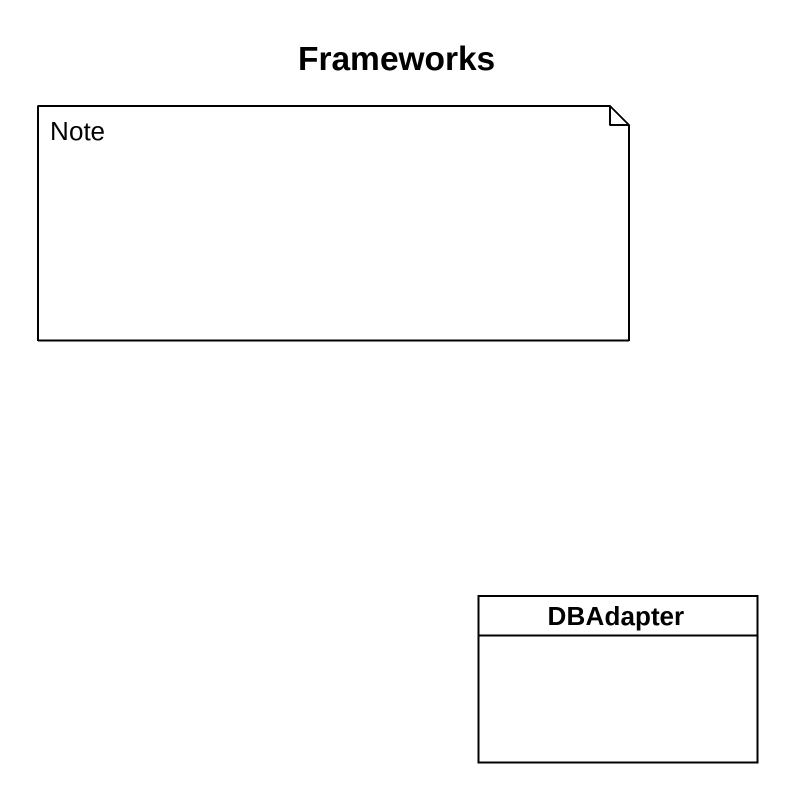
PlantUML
@startuml
title Frameworks
hide circle
hide empty members
class DBAdapter
note as N1
  Note
end note
@enduml
